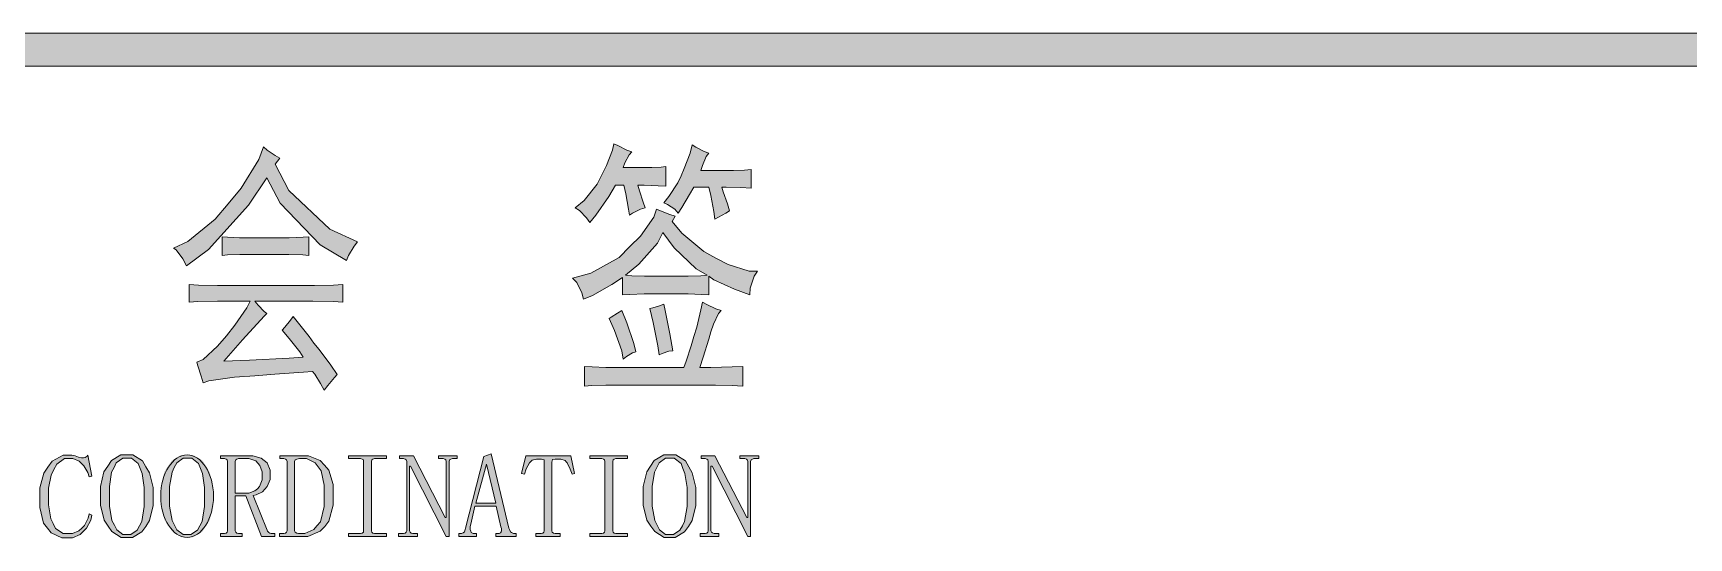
# Model space of a CAD drawing. Header units: millimetres. Extents: x 0 to 414, y 0 to 292.
# Drawn here: x 372.45 to 393.73, y 197.32 to 203.81 of the extents above; entities that cross this region are included whole.
import ezdxf

# ---------------------------------------------------------------- set-up
doc = ezdxf.new("R2010")
doc.units = ezdxf.units.MM

msp = doc.modelspace()

# ---------------------------------------------------------------- hatches: boundary and pattern name
h = msp.add_hatch(color=0)
h.dxf.hatch_style = 2
h.paths.add_polyline_path([(404.237472, 203.806778), (404.237472, 203.383444), (354.957944, 203.383444), (354.957944, 203.806778)])
h = msp.add_hatch(color=0)
h.dxf.hatch_style = 2
h.paths.add_polyline_path([(375.563694, 202.1205), (375.736556, 201.785361), (376.265722, 201.287944), (376.622028, 201.122139), (376.576167, 201.069222), (376.505611, 200.949278), (376.480917, 200.88225), (376.14225, 201.086861), (375.627194, 201.619556), (375.454333, 201.947639), (375.217972, 201.594861), (374.706444, 201.026889), (374.424222, 200.815222), (374.374833, 200.906944), (374.290167, 201.019833), (374.254889, 201.041), (374.441861, 201.129194), (374.791111, 201.414944), (374.960444, 201.6125), (375.12625, 201.813583), (375.352028, 202.180472), (375.412, 202.346278), (375.457861, 202.303944), (375.563694, 202.233389), (375.623667, 202.198111)])
h = msp.add_hatch(color=0)
h.dxf.hatch_style = 2
h.paths.add_polyline_path([(380.583722, 201.838278), (380.484944, 201.845333), (380.305028, 201.852389), (380.223889, 201.852389), (380.245056, 201.778306), (380.290917, 201.633667), (380.315611, 201.559583), (380.255639, 201.541944), (380.153333, 201.492556), (380.114528, 201.467861), (380.103944, 201.545472), (380.068667, 201.7395), (380.043972, 201.852389), (379.934611, 201.852389), (379.849944, 201.70775), (379.684139, 201.467861), (379.606528, 201.372611), (379.564194, 201.432583), (379.472472, 201.527833), (379.416028, 201.559583), (379.532444, 201.654833), (379.701778, 201.8665), (379.76175, 201.986444), (379.818194, 202.106389), (379.895806, 202.303944), (379.913444, 202.385083), (379.966361, 202.360389), (380.07925, 202.303944), (380.146278, 202.27925), (380.111, 202.240444), (380.054556, 202.138139), (380.033389, 202.078167), (380.343833, 202.078167), (380.403806, 202.078167), (380.52375, 202.085222), (380.583722, 202.092278)])
h = msp.add_hatch(color=0)
h.dxf.hatch_style = 2
h.paths.add_polyline_path([(381.402167, 201.520778), (381.352778, 201.492556), (381.257528, 201.439639), (381.211667, 201.414944), (381.201083, 201.513722), (381.162278, 201.718333), (381.134056, 201.827694), (380.943556, 201.827694), (380.887111, 201.732444), (380.788333, 201.566639), (380.742472, 201.492556), (380.700139, 201.541944), (380.604889, 201.605444), (380.5555, 201.626611), (380.622528, 201.70775), (380.735417, 201.880611), (380.77775, 201.972333), (380.820083, 202.067583), (380.894167, 202.265139), (380.922389, 202.370972), (380.96825, 202.339222), (381.074083, 202.286306), (381.134056, 202.265139), (381.102306, 202.219278), (381.052917, 202.106389), (381.03175, 202.039361), (381.402167, 202.039361), (381.451556, 202.039361), (381.592667, 202.046417), (381.680861, 202.053472), (381.680861, 201.813583), (381.546806, 201.820639), (381.356306, 201.827694), (381.303389, 201.827694), (381.321028, 201.767722), (381.373944, 201.6125)])
h = msp.add_hatch(color=0)
h.paths.add_polyline_path([(381.663222, 200.441278), (381.465667, 200.515361), (381.201083, 200.635306), (381.134056, 200.681167), (381.134056, 200.441278), (381.042333, 200.448333), (380.869472, 200.455389), (380.784806, 200.455389), (380.393222, 200.455389), (380.305028, 200.455389), (380.118056, 200.448333), (380.026333, 200.441278), (380.026333, 200.667056), (379.88875, 200.575333), (379.641806, 200.434222), (379.525389, 200.388361), (379.504222, 200.4695), (379.437194, 200.603556), (379.384278, 200.656472), (379.617111, 200.7235), (379.984, 200.924583), (380.118056, 201.062167), (380.255639, 201.196222), (380.4285, 201.439639), (380.463778, 201.545472), (380.513167, 201.520778), (380.633111, 201.474917), (380.703667, 201.45375), (380.664861, 201.386722), (380.788333, 201.235028), (381.070556, 200.998667), (381.225778, 200.914), (381.384528, 200.832861), (381.652639, 200.748194), (381.762, 200.748194), (381.716139, 200.681167), (381.66675, 200.529472)])
h.paths.add_polyline_path([(380.065139, 200.695278), (380.146278, 200.688222), (380.308556, 200.681167), (380.393222, 200.681167), (380.784806, 200.681167), (380.869472, 200.681167), (381.03175, 200.688222), (381.112889, 200.695278), (380.971778, 200.776417), (380.689556, 201.048056), (380.544917, 201.242083), (380.474361, 201.108028), (380.234472, 200.836389)])
h = msp.add_hatch(color=0)
h.dxf.hatch_style = 2
h.paths.add_polyline_path([(375.63425, 201.175056), (375.743611, 201.175056), (375.923528, 201.182111), (375.994083, 201.189167), (375.994083, 200.949278), (375.916472, 200.956333), (375.736556, 200.959861), (375.63425, 200.959861), (375.203861, 200.959861), (375.108611, 200.959861), (374.949861, 200.956333), (374.882833, 200.949278), (374.882833, 201.189167), (374.949861, 201.182111), (375.105083, 201.175056), (375.193278, 201.175056)])
h = msp.add_hatch(color=0)
h.dxf.hatch_style = 2
h.paths.add_polyline_path([(375.454333, 200.201389), (375.419056, 200.169639), (375.143889, 199.862722), (374.904, 199.591083), (375.232083, 199.605194), (375.743611, 199.629889), (375.923528, 199.644), (375.877667, 199.711028), (375.743611, 199.883889), (375.651889, 199.989722), (375.687167, 200.028528), (375.757722, 200.116722), (375.793, 200.162583), (375.863556, 200.077917), (375.997611, 199.908583), (376.061111, 199.823917), (376.128139, 199.73925), (376.276306, 199.538167), (376.360972, 199.418222), (376.325694, 199.379417), (376.241028, 199.277111), (376.191639, 199.217139), (376.145778, 199.305333), (376.071694, 199.425278), (376.043472, 199.457028), (375.927056, 199.449972), (375.556639, 199.425278), (375.299111, 199.404111), (375.041583, 199.382944), (374.709972, 199.337083), (374.635889, 199.312389), (374.611194, 199.397056), (374.568861, 199.531111), (374.55475, 199.576972), (374.635889, 199.61225), (374.822861, 199.781583), (374.93575, 199.915639), (375.045111, 200.053222), (375.200333, 200.275472), (375.242667, 200.363667), (374.953389, 200.363667), (374.819333, 200.363667), (374.568861, 200.356611), (374.455972, 200.349556), (374.455972, 200.575333), (374.575917, 200.568278), (374.819333, 200.561222), (374.942806, 200.561222), (375.941167, 200.561222), (376.068167, 200.561222), (376.311583, 200.568278), (376.431528, 200.575333), (376.431528, 200.349556), (376.311583, 200.356611), (376.047, 200.363667), (375.902361, 200.363667), (375.302639, 200.363667), (375.344972, 200.31075), (375.419056, 200.229611)])
h = msp.add_hatch(color=0)
h.dxf.hatch_style = 2
h.paths.add_polyline_path([(379.895806, 199.284167), (379.811139, 199.284167), (379.631222, 199.277111), (379.535972, 199.270056), (379.535972, 199.524056), (379.63475, 199.517), (379.811139, 199.509944), (379.885222, 199.509944), (380.813028, 199.509944), (380.844778, 199.591083), (380.908278, 199.788639), (380.943556, 199.908583), (380.978833, 200.028528), (381.03175, 200.250778), (381.052917, 200.349556), (381.109361, 200.317806), (381.225778, 200.261361), (381.292806, 200.243722), (381.257528, 200.201389), (381.194028, 200.067333), (381.162278, 199.968556), (381.134056, 199.873306), (381.0635, 199.644), (381.021167, 199.509944), (381.15875, 199.509944), (381.433917, 199.517), (381.5715, 199.524056), (381.5715, 199.270056), (381.433917, 199.277111), (381.22225, 199.284167), (381.151694, 199.284167)])
h = msp.add_hatch(color=0)
h.dxf.hatch_style = 2
h.paths.add_polyline_path([(380.01575, 200.243722), (380.07925, 200.081444), (380.170972, 199.816861), (380.195667, 199.711028), (380.153333, 199.696917), (380.075722, 199.651056), (380.033389, 199.615778), (380.01575, 199.725139), (379.924028, 199.982667), (379.853472, 200.137889), (379.881694, 200.155528), (379.959306, 200.208444)])
h = msp.add_hatch(color=0)
h.dxf.hatch_style = 2
h.paths.add_polyline_path([(380.495528, 199.672222), (380.477889, 199.788639), (380.417917, 200.0885), (380.375583, 200.268417), (380.414389, 200.275472), (380.502583, 200.303694), (380.5555, 200.321333), (380.573139, 200.243722), (380.633111, 199.943861), (380.671917, 199.725139), (380.622528, 199.718083), (380.534333, 199.689861)])
h = msp.add_hatch(color=0)
h.dxf.hatch_style = 2
h.paths.add_polyline_path([(372.90375, 197.319194), (372.819083, 197.319194), (372.685028, 197.382694), (372.635639, 197.446194), (372.58625, 197.509694), (372.536861, 197.710778), (372.536861, 197.848361), (372.536861, 197.96125), (372.589778, 198.15175), (372.642694, 198.229361), (372.695611, 198.303444), (372.836722, 198.381056), (372.928444, 198.381056), (372.949611, 198.381056), (372.991944, 198.374), (373.013111, 198.363417), (373.034278, 198.356361), (373.073083, 198.349306), (373.087194, 198.349306), (373.097778, 198.349306), (373.118944, 198.352833), (373.133056, 198.359889), (373.147167, 198.370472), (373.154222, 198.381056), (373.207139, 198.112944), (373.171861, 198.102361), (373.154222, 198.158806), (373.104833, 198.247), (373.073083, 198.275222), (373.044861, 198.306972), (372.963722, 198.338722), (372.917861, 198.338722), (372.854361, 198.338722), (372.755583, 198.268167), (372.720306, 198.197611), (372.685028, 198.127056), (372.64975, 197.957722), (372.64975, 197.851889), (372.64975, 197.742528), (372.6815, 197.566139), (372.709722, 197.502639), (372.741472, 197.439139), (372.84025, 197.375639), (372.910806, 197.375639), (372.960194, 197.375639), (373.041333, 197.410917), (373.076611, 197.446194), (373.111889, 197.477944), (373.15775, 197.573194), (373.171861, 197.629639), (373.207139, 197.612), (373.193028, 197.5485), (373.136583, 197.442667), (373.09425, 197.400333), (373.055444, 197.361528), (372.960194, 197.319194)])
h = msp.add_hatch(color=0)
h.paths.add_polyline_path([(373.993833, 197.858944), (373.993833, 197.735472), (373.947972, 197.541444), (373.898583, 197.467361), (373.849194, 197.396806), (373.72925, 197.32625), (373.655167, 197.32625), (373.584611, 197.32625), (373.464667, 197.400333), (373.415278, 197.470889), (373.365889, 197.544972), (373.3165, 197.739), (373.3165, 197.858944), (373.3165, 197.978889), (373.362361, 198.169389), (373.41175, 198.239944), (373.457611, 198.314028), (373.581083, 198.384583), (373.655167, 198.384583), (373.732778, 198.384583), (373.859778, 198.3105), (373.902111, 198.232889), (373.947972, 198.155278), (373.993833, 197.968306)])
h.paths.add_polyline_path([(373.432917, 197.858944), (373.432917, 197.728417), (373.464667, 197.541444), (373.496417, 197.481472), (373.528167, 197.4215), (373.605778, 197.361528), (373.655167, 197.361528), (373.708083, 197.361528), (373.789222, 197.417972), (373.817444, 197.474417), (373.849194, 197.530861), (373.880944, 197.721361), (373.880944, 197.858944), (373.880944, 197.968306), (373.852722, 198.144694), (373.828028, 198.211722), (373.803333, 198.275222), (373.715139, 198.34225), (373.655167, 198.34225), (373.605778, 198.34225), (373.521111, 198.282278), (373.492889, 198.222306), (373.461139, 198.162333), (373.432917, 197.978889)])
h = msp.add_hatch(color=0)
h.paths.add_polyline_path([(374.769944, 197.858944), (374.769944, 197.735472), (374.720556, 197.541444), (374.671167, 197.467361), (374.625306, 197.396806), (374.501833, 197.32625), (374.431278, 197.32625), (374.360722, 197.32625), (374.240778, 197.400333), (374.191389, 197.470889), (374.142, 197.544972), (374.092611, 197.739), (374.092611, 197.858944), (374.092611, 197.978889), (374.138472, 198.169389), (374.184333, 198.239944), (374.233722, 198.314028), (374.353667, 198.384583), (374.431278, 198.384583), (374.508889, 198.384583), (374.632361, 198.3105), (374.678222, 198.232889), (374.724083, 198.155278), (374.769944, 197.968306)])
h.paths.add_polyline_path([(374.2055, 197.858944), (374.2055, 197.728417), (374.23725, 197.541444), (374.269, 197.481472), (374.30075, 197.4215), (374.381889, 197.361528), (374.431278, 197.361528), (374.480667, 197.361528), (374.565333, 197.417972), (374.593556, 197.474417), (374.625306, 197.530861), (374.653528, 197.721361), (374.653528, 197.858944), (374.653528, 197.968306), (374.628833, 198.144694), (374.604139, 198.211722), (374.575917, 198.275222), (374.49125, 198.34225), (374.431278, 198.34225), (374.378361, 198.34225), (374.297222, 198.282278), (374.265472, 198.222306), (374.23725, 198.162333), (374.2055, 197.978889)])
h = msp.add_hatch(color=0)
h.paths.add_polyline_path([(375.496667, 198.130583), (375.496667, 198.070611), (375.461389, 197.978889), (375.429639, 197.943611), (375.397889, 197.911861), (375.320278, 197.873056), (375.277944, 197.866), (375.461389, 197.417972), (375.464917, 197.403861), (375.479028, 197.38975), (375.493139, 197.379167), (375.510778, 197.375639), (375.521361, 197.375639), (375.556639, 197.375639), (375.556639, 197.336833), (375.387306, 197.336833), (375.186222, 197.858944), (375.048639, 197.858944), (375.048639, 197.425028), (375.048639, 197.410917), (375.055694, 197.393278), (375.069806, 197.379167), (375.090972, 197.375639), (375.101556, 197.375639), (375.140361, 197.375639), (375.140361, 197.336833), (374.861667, 197.336833), (374.861667, 197.375639), (374.896944, 197.375639), (374.911056, 197.375639), (374.932222, 197.379167), (374.946333, 197.393278), (374.949861, 197.410917), (374.949861, 197.425028), (374.949861, 198.289333), (374.949861, 198.299917), (374.946333, 198.321083), (374.932222, 198.331667), (374.911056, 198.338722), (374.896944, 198.338722), (374.861667, 198.338722), (374.861667, 198.374), (375.203861, 198.374), (375.274417, 198.374), (375.383778, 198.34225), (375.419056, 198.314028), (375.457861, 198.282278), (375.496667, 198.190556)])
h.paths.add_polyline_path([(375.048639, 197.894222), (375.182694, 197.894222), (375.225028, 197.894222), (375.302639, 197.922444), (375.334389, 197.950667), (375.362611, 197.978889), (375.394361, 198.063556), (375.394361, 198.12), (375.394361, 198.169389), (375.366139, 198.250528), (375.337917, 198.27875), (375.313222, 198.3105), (375.225028, 198.338722), (375.168583, 198.338722), (375.101556, 198.338722), (375.090972, 198.338722), (375.069806, 198.331667), (375.055694, 198.321083), (375.048639, 198.299917), (375.048639, 198.289333)])
h = msp.add_hatch(color=0)
h.paths.add_polyline_path([(375.715389, 198.289333), (375.715389, 198.299917), (375.708333, 198.321083), (375.694222, 198.331667), (375.673056, 198.338722), (375.658944, 198.338722), (375.623667, 198.338722), (375.623667, 198.374), (375.895306, 198.374), (375.990556, 198.374), (376.138722, 198.314028), (376.195167, 198.254056), (376.251611, 198.190556), (376.308056, 198.003583), (376.308056, 197.876583), (376.308056, 197.739), (376.251611, 197.534389), (376.198694, 197.467361), (376.14225, 197.403861), (375.9835, 197.336833), (375.877667, 197.336833), (375.616611, 197.336833), (375.616611, 197.375639), (375.658944, 197.375639), (375.673056, 197.375639), (375.694222, 197.379167), (375.708333, 197.393278), (375.715389, 197.410917), (375.715389, 197.425028)])
h.paths.add_polyline_path([(376.191639, 197.866), (376.191639, 197.996528), (376.152833, 198.179972), (376.114028, 198.232889), (376.075222, 198.285806), (375.965861, 198.338722), (375.895306, 198.338722), (375.874139, 198.338722), (375.842389, 198.331667), (375.831806, 198.324611), (375.821222, 198.321083), (375.810639, 198.299917), (375.810639, 198.289333), (375.810639, 197.425028), (375.810639, 197.410917), (375.821222, 197.393278), (375.838861, 197.379167), (375.863556, 197.375639), (375.877667, 197.375639), (375.944694, 197.375639), (376.057583, 197.425028), (376.099917, 197.474417), (376.145778, 197.523806), (376.191639, 197.721361)])
h = msp.add_hatch(color=0)
h.dxf.hatch_style = 2
h.paths.add_polyline_path([(376.505611, 198.338722), (376.505611, 198.374), (376.992444, 198.374), (376.992444, 198.338722), (376.851333, 198.338722), (376.84075, 198.338722), (376.819583, 198.331667), (376.805472, 198.321083), (376.798417, 198.299917), (376.798417, 198.289333), (376.798417, 197.425028), (376.798417, 197.410917), (376.805472, 197.393278), (376.819583, 197.379167), (376.84075, 197.375639), (376.851333, 197.375639), (376.992444, 197.375639), (376.992444, 197.336833), (376.505611, 197.336833), (376.505611, 197.375639), (376.646722, 197.375639), (376.660833, 197.375639), (376.682, 197.379167), (376.696111, 197.393278), (376.699639, 197.410917), (376.699639, 197.425028), (376.699639, 198.289333), (376.699639, 198.299917), (376.696111, 198.321083), (376.682, 198.331667), (376.660833, 198.338722), (376.646722, 198.338722)])
h = msp.add_hatch(color=0)
h.dxf.hatch_style = 2
h.paths.add_polyline_path([(377.747389, 197.58025), (377.7615, 197.58025), (377.7615, 198.289333), (377.7615, 198.299917), (377.754444, 198.321083), (377.743861, 198.331667), (377.722694, 198.338722), (377.705056, 198.338722), (377.659194, 198.338722), (377.659194, 198.374), (377.899083, 198.374), (377.899083, 198.338722), (377.849694, 198.338722), (377.839111, 198.338722), (377.817944, 198.331667), (377.803833, 198.321083), (377.796778, 198.299917), (377.796778, 198.289333), (377.796778, 197.336833), (377.7615, 197.336833), (377.299361, 198.239944), (377.288778, 198.239944), (377.288778, 197.425028), (377.288778, 197.410917), (377.295833, 197.393278), (377.309944, 197.379167), (377.331111, 197.375639), (377.341694, 197.375639), (377.391083, 197.375639), (377.391083, 197.336833), (377.147667, 197.336833), (377.147667, 197.375639), (377.197056, 197.375639), (377.211167, 197.375639), (377.232333, 197.379167), (377.246444, 197.393278), (377.2535, 197.410917), (377.2535, 197.425028), (377.2535, 198.289333), (377.2535, 198.299917), (377.246444, 198.321083), (377.232333, 198.331667), (377.211167, 198.338722), (377.197056, 198.338722), (377.161778, 198.338722), (377.161778, 198.374), (377.338167, 198.374)])
h = msp.add_hatch(color=0)
h.paths.add_polyline_path([(378.403556, 197.724889), (378.128389, 197.724889), (378.075472, 197.495583), (378.068417, 197.467361), (378.068417, 197.425028), (378.075472, 197.407389), (378.082528, 197.38975), (378.107222, 197.375639), (378.128389, 197.375639), (378.149556, 197.375639), (378.149556, 197.336833), (377.923778, 197.336833), (377.923778, 197.375639), (377.941417, 197.375639), (377.955528, 197.375639), (377.976694, 197.382694), (377.994333, 197.396806), (378.004917, 197.425028), (378.008444, 197.442667), (378.244806, 198.366944), (378.336528, 198.398694), (378.565833, 197.442667), (378.572889, 197.425028), (378.587, 197.396806), (378.597583, 197.38975), (378.625806, 197.375639), (378.639917, 197.375639), (378.657556, 197.375639), (378.657556, 197.336833), (378.3965, 197.336833), (378.3965, 197.375639), (378.421194, 197.375639), (378.438833, 197.375639), (378.46, 197.386222), (378.467056, 197.396806), (378.470583, 197.407389), (378.470583, 197.439139), (378.463528, 197.460306)])
h.paths.add_polyline_path([(378.276556, 198.264639), (378.1425, 197.763694), (378.3965, 197.763694)])
h = msp.add_hatch(color=0)
h.dxf.hatch_style = 2
h.paths.add_polyline_path([(379.225528, 197.336833), (378.911556, 197.336833), (378.911556, 197.375639), (378.964472, 197.375639), (378.982111, 197.375639), (379.003278, 197.379167), (379.013861, 197.393278), (379.020917, 197.410917), (379.020917, 197.425028), (379.020917, 198.271694), (379.020917, 198.296389), (379.017389, 198.321083), (378.985639, 198.331667), (378.964472, 198.331667), (378.922139, 198.331667), (378.865694, 198.317556), (378.848056, 198.299917), (378.830417, 198.285806), (378.788083, 198.204667), (378.766917, 198.137639), (378.728111, 198.144694), (378.784556, 198.374), (379.359583, 198.374), (379.408972, 198.144694), (379.377222, 198.137639), (379.352528, 198.201139), (379.313722, 198.282278), (379.303139, 198.296389), (379.289028, 198.314028), (379.232583, 198.331667), (379.19025, 198.331667), (379.1585, 198.331667), (379.12675, 198.328139), (379.116167, 198.292861), (379.116167, 198.264639), (379.116167, 197.425028), (379.116167, 197.410917), (379.123222, 197.393278), (379.140861, 197.379167), (379.1585, 197.375639), (379.172611, 197.375639), (379.225528, 197.375639)])
h = msp.add_hatch(color=0)
h.dxf.hatch_style = 2
h.paths.add_polyline_path([(379.606528, 198.338722), (379.606528, 198.374), (380.089833, 198.374), (380.089833, 198.338722), (379.95225, 198.338722), (379.941667, 198.338722), (379.9205, 198.331667), (379.906389, 198.321083), (379.899333, 198.299917), (379.899333, 198.289333), (379.899333, 197.425028), (379.899333, 197.410917), (379.906389, 197.393278), (379.9205, 197.379167), (379.941667, 197.375639), (379.95225, 197.375639), (380.089833, 197.375639), (380.089833, 197.336833), (379.606528, 197.336833), (379.606528, 197.375639), (379.747639, 197.375639), (379.76175, 197.375639), (379.782917, 197.379167), (379.7935, 197.393278), (379.800556, 197.410917), (379.800556, 197.425028), (379.800556, 198.289333), (379.800556, 198.299917), (379.7935, 198.321083), (379.782917, 198.331667), (379.76175, 198.338722), (379.747639, 198.338722)])
h = msp.add_hatch(color=0)
h.paths.add_polyline_path([(380.96825, 197.858944), (380.96825, 197.735472), (380.922389, 197.541444), (380.873, 197.467361), (380.823611, 197.396806), (380.703667, 197.32625), (380.629583, 197.32625), (380.559028, 197.32625), (380.442611, 197.400333), (380.389694, 197.470889), (380.340306, 197.544972), (380.290917, 197.739), (380.290917, 197.858944), (380.290917, 197.978889), (380.336778, 198.169389), (380.386167, 198.239944), (380.432028, 198.314028), (380.5555, 198.384583), (380.629583, 198.384583), (380.710722, 198.384583), (380.834194, 198.3105), (380.880056, 198.232889), (380.922389, 198.155278), (380.96825, 197.968306)])
h.paths.add_polyline_path([(380.407333, 197.858944), (380.407333, 197.728417), (380.439083, 197.541444), (380.470833, 197.481472), (380.502583, 197.4215), (380.580194, 197.361528), (380.629583, 197.361528), (380.6825, 197.361528), (380.763639, 197.417972), (380.795389, 197.474417), (380.823611, 197.530861), (380.855361, 197.721361), (380.855361, 197.858944), (380.855361, 197.968306), (380.827139, 198.144694), (380.802444, 198.211722), (380.77775, 198.275222), (380.689556, 198.34225), (380.629583, 198.34225), (380.580194, 198.34225), (380.495528, 198.282278), (380.467306, 198.222306), (380.435556, 198.162333), (380.407333, 197.978889)])
h = msp.add_hatch(color=0)
h.dxf.hatch_style = 2
h.paths.add_polyline_path([(381.624417, 197.58025), (381.635, 197.58025), (381.635, 198.289333), (381.635, 198.299917), (381.627944, 198.321083), (381.617361, 198.331667), (381.596194, 198.338722), (381.582083, 198.338722), (381.532694, 198.338722), (381.532694, 198.374), (381.776111, 198.374), (381.776111, 198.338722), (381.726722, 198.338722), (381.712611, 198.338722), (381.694972, 198.331667), (381.680861, 198.321083), (381.670278, 198.299917), (381.670278, 198.289333), (381.670278, 197.336833), (381.635, 197.336833), (381.176389, 198.239944), (381.162278, 198.239944), (381.162278, 197.425028), (381.162278, 197.410917), (381.169333, 197.393278), (381.179917, 197.386222), (381.204611, 197.375639), (381.218722, 197.375639), (381.264583, 197.375639), (381.264583, 197.336833), (381.024694, 197.336833), (381.024694, 197.375639), (381.070556, 197.375639), (381.088194, 197.375639), (381.109361, 197.379167), (381.119944, 197.393278), (381.127, 197.410917), (381.127, 197.425028), (381.127, 198.289333), (381.127, 198.299917), (381.119944, 198.321083), (381.109361, 198.331667), (381.088194, 198.338722), (381.070556, 198.338722), (381.035278, 198.338722), (381.035278, 198.374), (381.211667, 198.374)])

# ---------------------------------------------------------------- linework, layer by layer
at = {"color": 0, "lineweight": 0}
for points in [[(404.237472, 203.806778), (404.237472, 203.383444), (354.957944, 203.383444), (354.957944, 203.806778)], [(375.563694, 202.1205), (375.736556, 201.785361), (376.265722, 201.287944), (376.622028, 201.122139), (376.576167, 201.069222), (376.505611, 200.949278), (376.480917, 200.88225), (376.14225, 201.086861), (375.627194, 201.619556), (375.454333, 201.947639), (375.217972, 201.594861), (374.706444, 201.026889), (374.424222, 200.815222), (374.374833, 200.906944), (374.290167, 201.019833), (374.254889, 201.041), (374.441861, 201.129194), (374.791111, 201.414944), (374.960444, 201.6125), (375.12625, 201.813583), (375.352028, 202.180472), (375.412, 202.346278), (375.457861, 202.303944), (375.563694, 202.233389), (375.623667, 202.198111)], [(380.583722, 201.838278), (380.484944, 201.845333), (380.305028, 201.852389), (380.223889, 201.852389), (380.245056, 201.778306), (380.290917, 201.633667), (380.315611, 201.559583), (380.255639, 201.541944), (380.153333, 201.492556), (380.114528, 201.467861), (380.103944, 201.545472), (380.068667, 201.7395), (380.043972, 201.852389), (379.934611, 201.852389), (379.849944, 201.70775), (379.684139, 201.467861), (379.606528, 201.372611), (379.564194, 201.432583), (379.472472, 201.527833), (379.416028, 201.559583), (379.532444, 201.654833), (379.701778, 201.8665), (379.76175, 201.986444), (379.818194, 202.106389), (379.895806, 202.303944), (379.913444, 202.385083), (379.966361, 202.360389), (380.07925, 202.303944), (380.146278, 202.27925), (380.111, 202.240444), (380.054556, 202.138139), (380.033389, 202.078167), (380.343833, 202.078167), (380.403806, 202.078167), (380.52375, 202.085222), (380.583722, 202.092278)], [(381.402167, 201.520778), (381.352778, 201.492556), (381.257528, 201.439639), (381.211667, 201.414944), (381.201083, 201.513722), (381.162278, 201.718333), (381.134056, 201.827694), (380.943556, 201.827694), (380.887111, 201.732444), (380.788333, 201.566639), (380.742472, 201.492556), (380.700139, 201.541944), (380.604889, 201.605444), (380.5555, 201.626611), (380.622528, 201.70775), (380.735417, 201.880611), (380.77775, 201.972333), (380.820083, 202.067583), (380.894167, 202.265139), (380.922389, 202.370972), (380.96825, 202.339222), (381.074083, 202.286306), (381.134056, 202.265139), (381.102306, 202.219278), (381.052917, 202.106389), (381.03175, 202.039361), (381.402167, 202.039361), (381.451556, 202.039361), (381.592667, 202.046417), (381.680861, 202.053472), (381.680861, 201.813583), (381.546806, 201.820639), (381.356306, 201.827694), (381.303389, 201.827694), (381.321028, 201.767722), (381.373944, 201.6125)], [(381.663222, 200.441278), (381.465667, 200.515361), (381.201083, 200.635306), (381.134056, 200.681167), (381.134056, 200.441278), (381.042333, 200.448333), (380.869472, 200.455389), (380.784806, 200.455389), (380.393222, 200.455389), (380.305028, 200.455389), (380.118056, 200.448333), (380.026333, 200.441278), (380.026333, 200.667056), (379.88875, 200.575333), (379.641806, 200.434222), (379.525389, 200.388361), (379.504222, 200.4695), (379.437194, 200.603556), (379.384278, 200.656472), (379.617111, 200.7235), (379.984, 200.924583), (380.118056, 201.062167), (380.255639, 201.196222), (380.4285, 201.439639), (380.463778, 201.545472), (380.513167, 201.520778), (380.633111, 201.474917), (380.703667, 201.45375), (380.664861, 201.386722), (380.788333, 201.235028), (381.070556, 200.998667), (381.225778, 200.914), (381.384528, 200.832861), (381.652639, 200.748194), (381.762, 200.748194), (381.716139, 200.681167), (381.66675, 200.529472)], [(375.63425, 201.175056), (375.743611, 201.175056), (375.923528, 201.182111), (375.994083, 201.189167), (375.994083, 200.949278), (375.916472, 200.956333), (375.736556, 200.959861), (375.63425, 200.959861), (375.203861, 200.959861), (375.108611, 200.959861), (374.949861, 200.956333), (374.882833, 200.949278), (374.882833, 201.189167), (374.949861, 201.182111), (375.105083, 201.175056), (375.193278, 201.175056)], [(380.065139, 200.695278), (380.146278, 200.688222), (380.308556, 200.681167), (380.393222, 200.681167), (380.784806, 200.681167), (380.869472, 200.681167), (381.03175, 200.688222), (381.112889, 200.695278), (380.971778, 200.776417), (380.689556, 201.048056), (380.544917, 201.242083), (380.474361, 201.108028), (380.234472, 200.836389)], [(375.454333, 200.201389), (375.419056, 200.169639), (375.143889, 199.862722), (374.904, 199.591083), (375.232083, 199.605194), (375.743611, 199.629889), (375.923528, 199.644), (375.877667, 199.711028), (375.743611, 199.883889), (375.651889, 199.989722), (375.687167, 200.028528), (375.757722, 200.116722), (375.793, 200.162583), (375.863556, 200.077917), (375.997611, 199.908583), (376.061111, 199.823917), (376.128139, 199.73925), (376.276306, 199.538167), (376.360972, 199.418222), (376.325694, 199.379417), (376.241028, 199.277111), (376.191639, 199.217139), (376.145778, 199.305333), (376.071694, 199.425278), (376.043472, 199.457028), (375.927056, 199.449972), (375.556639, 199.425278), (375.299111, 199.404111), (375.041583, 199.382944), (374.709972, 199.337083), (374.635889, 199.312389), (374.611194, 199.397056), (374.568861, 199.531111), (374.55475, 199.576972), (374.635889, 199.61225), (374.822861, 199.781583), (374.93575, 199.915639), (375.045111, 200.053222), (375.200333, 200.275472), (375.242667, 200.363667), (374.953389, 200.363667), (374.819333, 200.363667), (374.568861, 200.356611), (374.455972, 200.349556), (374.455972, 200.575333), (374.575917, 200.568278), (374.819333, 200.561222), (374.942806, 200.561222), (375.941167, 200.561222), (376.068167, 200.561222), (376.311583, 200.568278), (376.431528, 200.575333), (376.431528, 200.349556), (376.311583, 200.356611), (376.047, 200.363667), (375.902361, 200.363667), (375.302639, 200.363667), (375.344972, 200.31075), (375.419056, 200.229611)], [(379.895806, 199.284167), (379.811139, 199.284167), (379.631222, 199.277111), (379.535972, 199.270056), (379.535972, 199.524056), (379.63475, 199.517), (379.811139, 199.509944), (379.885222, 199.509944), (380.813028, 199.509944), (380.844778, 199.591083), (380.908278, 199.788639), (380.943556, 199.908583), (380.978833, 200.028528), (381.03175, 200.250778), (381.052917, 200.349556), (381.109361, 200.317806), (381.225778, 200.261361), (381.292806, 200.243722), (381.257528, 200.201389), (381.194028, 200.067333), (381.162278, 199.968556), (381.134056, 199.873306), (381.0635, 199.644), (381.021167, 199.509944), (381.15875, 199.509944), (381.433917, 199.517), (381.5715, 199.524056), (381.5715, 199.270056), (381.433917, 199.277111), (381.22225, 199.284167), (381.151694, 199.284167)], [(380.01575, 200.243722), (380.07925, 200.081444), (380.170972, 199.816861), (380.195667, 199.711028), (380.153333, 199.696917), (380.075722, 199.651056), (380.033389, 199.615778), (380.01575, 199.725139), (379.924028, 199.982667), (379.853472, 200.137889), (379.881694, 200.155528), (379.959306, 200.208444)], [(380.495528, 199.672222), (380.477889, 199.788639), (380.417917, 200.0885), (380.375583, 200.268417), (380.414389, 200.275472), (380.502583, 200.303694), (380.5555, 200.321333), (380.573139, 200.243722), (380.633111, 199.943861), (380.671917, 199.725139), (380.622528, 199.718083), (380.534333, 199.689861)], [(372.90375, 197.319194), (372.819083, 197.319194), (372.685028, 197.382694), (372.635639, 197.446194), (372.58625, 197.509694), (372.536861, 197.710778), (372.536861, 197.848361), (372.536861, 197.96125), (372.589778, 198.15175), (372.642694, 198.229361), (372.695611, 198.303444), (372.836722, 198.381056), (372.928444, 198.381056), (372.949611, 198.381056), (372.991944, 198.374), (373.013111, 198.363417), (373.034278, 198.356361), (373.073083, 198.349306), (373.087194, 198.349306), (373.097778, 198.349306), (373.118944, 198.352833), (373.133056, 198.359889), (373.147167, 198.370472), (373.154222, 198.381056), (373.207139, 198.112944), (373.171861, 198.102361), (373.154222, 198.158806), (373.104833, 198.247), (373.073083, 198.275222), (373.044861, 198.306972), (372.963722, 198.338722), (372.917861, 198.338722), (372.854361, 198.338722), (372.755583, 198.268167), (372.720306, 198.197611), (372.685028, 198.127056), (372.64975, 197.957722), (372.64975, 197.851889), (372.64975, 197.742528), (372.6815, 197.566139), (372.709722, 197.502639), (372.741472, 197.439139), (372.84025, 197.375639), (372.910806, 197.375639), (372.960194, 197.375639), (373.041333, 197.410917), (373.076611, 197.446194), (373.111889, 197.477944), (373.15775, 197.573194), (373.171861, 197.629639), (373.207139, 197.612), (373.193028, 197.5485), (373.136583, 197.442667), (373.09425, 197.400333), (373.055444, 197.361528), (372.960194, 197.319194)], [(373.993833, 197.858944), (373.993833, 197.735472), (373.947972, 197.541444), (373.898583, 197.467361), (373.849194, 197.396806), (373.72925, 197.32625), (373.655167, 197.32625), (373.584611, 197.32625), (373.464667, 197.400333), (373.415278, 197.470889), (373.365889, 197.544972), (373.3165, 197.739), (373.3165, 197.858944), (373.3165, 197.978889), (373.362361, 198.169389), (373.41175, 198.239944), (373.457611, 198.314028), (373.581083, 198.384583), (373.655167, 198.384583), (373.732778, 198.384583), (373.859778, 198.3105), (373.902111, 198.232889), (373.947972, 198.155278), (373.993833, 197.968306)], [(373.432917, 197.858944), (373.432917, 197.728417), (373.464667, 197.541444), (373.496417, 197.481472), (373.528167, 197.4215), (373.605778, 197.361528), (373.655167, 197.361528), (373.708083, 197.361528), (373.789222, 197.417972), (373.817444, 197.474417), (373.849194, 197.530861), (373.880944, 197.721361), (373.880944, 197.858944), (373.880944, 197.968306), (373.852722, 198.144694), (373.828028, 198.211722), (373.803333, 198.275222), (373.715139, 198.34225), (373.655167, 198.34225), (373.605778, 198.34225), (373.521111, 198.282278), (373.492889, 198.222306), (373.461139, 198.162333), (373.432917, 197.978889)], [(374.2055, 197.858944), (374.2055, 197.728417), (374.23725, 197.541444), (374.269, 197.481472), (374.30075, 197.4215), (374.381889, 197.361528), (374.431278, 197.361528), (374.480667, 197.361528), (374.565333, 197.417972), (374.593556, 197.474417), (374.625306, 197.530861), (374.653528, 197.721361), (374.653528, 197.858944), (374.653528, 197.968306), (374.628833, 198.144694), (374.604139, 198.211722), (374.575917, 198.275222), (374.49125, 198.34225), (374.431278, 198.34225), (374.378361, 198.34225), (374.297222, 198.282278), (374.265472, 198.222306), (374.23725, 198.162333), (374.2055, 197.978889)], [(375.496667, 198.130583), (375.496667, 198.070611), (375.461389, 197.978889), (375.429639, 197.943611), (375.397889, 197.911861), (375.320278, 197.873056), (375.277944, 197.866), (375.461389, 197.417972), (375.464917, 197.403861), (375.479028, 197.38975), (375.493139, 197.379167), (375.510778, 197.375639), (375.521361, 197.375639), (375.556639, 197.375639), (375.556639, 197.336833), (375.387306, 197.336833), (375.186222, 197.858944), (375.048639, 197.858944), (375.048639, 197.425028), (375.048639, 197.410917), (375.055694, 197.393278), (375.069806, 197.379167), (375.090972, 197.375639), (375.101556, 197.375639), (375.140361, 197.375639), (375.140361, 197.336833), (374.861667, 197.336833), (374.861667, 197.375639), (374.896944, 197.375639), (374.911056, 197.375639), (374.932222, 197.379167), (374.946333, 197.393278), (374.949861, 197.410917), (374.949861, 197.425028), (374.949861, 198.289333), (374.949861, 198.299917), (374.946333, 198.321083), (374.932222, 198.331667), (374.911056, 198.338722), (374.896944, 198.338722), (374.861667, 198.338722), (374.861667, 198.374), (375.203861, 198.374), (375.274417, 198.374), (375.383778, 198.34225), (375.419056, 198.314028), (375.457861, 198.282278), (375.496667, 198.190556)], [(375.048639, 197.894222), (375.182694, 197.894222), (375.225028, 197.894222), (375.302639, 197.922444), (375.334389, 197.950667), (375.362611, 197.978889), (375.394361, 198.063556), (375.394361, 198.12), (375.394361, 198.169389), (375.366139, 198.250528), (375.337917, 198.27875), (375.313222, 198.3105), (375.225028, 198.338722), (375.168583, 198.338722), (375.101556, 198.338722), (375.090972, 198.338722), (375.069806, 198.331667), (375.055694, 198.321083), (375.048639, 198.299917), (375.048639, 198.289333)], [(375.715389, 198.289333), (375.715389, 198.299917), (375.708333, 198.321083), (375.694222, 198.331667), (375.673056, 198.338722), (375.658944, 198.338722), (375.623667, 198.338722), (375.623667, 198.374), (375.895306, 198.374), (375.990556, 198.374), (376.138722, 198.314028), (376.195167, 198.254056), (376.251611, 198.190556), (376.308056, 198.003583), (376.308056, 197.876583), (376.308056, 197.739), (376.251611, 197.534389), (376.198694, 197.467361), (376.14225, 197.403861), (375.9835, 197.336833), (375.877667, 197.336833), (375.616611, 197.336833), (375.616611, 197.375639), (375.658944, 197.375639), (375.673056, 197.375639), (375.694222, 197.379167), (375.708333, 197.393278), (375.715389, 197.410917), (375.715389, 197.425028)], [(376.191639, 197.866), (376.191639, 197.996528), (376.152833, 198.179972), (376.114028, 198.232889), (376.075222, 198.285806), (375.965861, 198.338722), (375.895306, 198.338722), (375.874139, 198.338722), (375.842389, 198.331667), (375.831806, 198.324611), (375.821222, 198.321083), (375.810639, 198.299917), (375.810639, 198.289333), (375.810639, 197.425028), (375.810639, 197.410917), (375.821222, 197.393278), (375.838861, 197.379167), (375.863556, 197.375639), (375.877667, 197.375639), (375.944694, 197.375639), (376.057583, 197.425028), (376.099917, 197.474417), (376.145778, 197.523806), (376.191639, 197.721361)], [(376.505611, 198.338722), (376.505611, 198.374), (376.992444, 198.374), (376.992444, 198.338722), (376.851333, 198.338722), (376.84075, 198.338722), (376.819583, 198.331667), (376.805472, 198.321083), (376.798417, 198.299917), (376.798417, 198.289333), (376.798417, 197.425028), (376.798417, 197.410917), (376.805472, 197.393278), (376.819583, 197.379167), (376.84075, 197.375639), (376.851333, 197.375639), (376.992444, 197.375639), (376.992444, 197.336833), (376.505611, 197.336833), (376.505611, 197.375639), (376.646722, 197.375639), (376.660833, 197.375639), (376.682, 197.379167), (376.696111, 197.393278), (376.699639, 197.410917), (376.699639, 197.425028), (376.699639, 198.289333), (376.699639, 198.299917), (376.696111, 198.321083), (376.682, 198.331667), (376.660833, 198.338722), (376.646722, 198.338722)], [(377.747389, 197.58025), (377.7615, 197.58025), (377.7615, 198.289333), (377.7615, 198.299917), (377.754444, 198.321083), (377.743861, 198.331667), (377.722694, 198.338722), (377.705056, 198.338722), (377.659194, 198.338722), (377.659194, 198.374), (377.899083, 198.374), (377.899083, 198.338722), (377.849694, 198.338722), (377.839111, 198.338722), (377.817944, 198.331667), (377.803833, 198.321083), (377.796778, 198.299917), (377.796778, 198.289333), (377.796778, 197.336833), (377.7615, 197.336833), (377.299361, 198.239944), (377.288778, 198.239944), (377.288778, 197.425028), (377.288778, 197.410917), (377.295833, 197.393278), (377.309944, 197.379167), (377.331111, 197.375639), (377.341694, 197.375639), (377.391083, 197.375639), (377.391083, 197.336833), (377.147667, 197.336833), (377.147667, 197.375639), (377.197056, 197.375639), (377.211167, 197.375639), (377.232333, 197.379167), (377.246444, 197.393278), (377.2535, 197.410917), (377.2535, 197.425028), (377.2535, 198.289333), (377.2535, 198.299917), (377.246444, 198.321083), (377.232333, 198.331667), (377.211167, 198.338722), (377.197056, 198.338722), (377.161778, 198.338722), (377.161778, 198.374), (377.338167, 198.374)], [(378.403556, 197.724889), (378.128389, 197.724889), (378.075472, 197.495583), (378.068417, 197.467361), (378.068417, 197.425028), (378.075472, 197.407389), (378.082528, 197.38975), (378.107222, 197.375639), (378.128389, 197.375639), (378.149556, 197.375639), (378.149556, 197.336833), (377.923778, 197.336833), (377.923778, 197.375639), (377.941417, 197.375639), (377.955528, 197.375639), (377.976694, 197.382694), (377.994333, 197.396806), (378.004917, 197.425028), (378.008444, 197.442667), (378.244806, 198.366944), (378.336528, 198.398694), (378.565833, 197.442667), (378.572889, 197.425028), (378.587, 197.396806), (378.597583, 197.38975), (378.625806, 197.375639), (378.639917, 197.375639), (378.657556, 197.375639), (378.657556, 197.336833), (378.3965, 197.336833), (378.3965, 197.375639), (378.421194, 197.375639), (378.438833, 197.375639), (378.46, 197.386222), (378.467056, 197.396806), (378.470583, 197.407389), (378.470583, 197.439139), (378.463528, 197.460306)], [(379.225528, 197.336833), (378.911556, 197.336833), (378.911556, 197.375639), (378.964472, 197.375639), (378.982111, 197.375639), (379.003278, 197.379167), (379.013861, 197.393278), (379.020917, 197.410917), (379.020917, 197.425028), (379.020917, 198.271694), (379.020917, 198.296389), (379.017389, 198.321083), (378.985639, 198.331667), (378.964472, 198.331667), (378.922139, 198.331667), (378.865694, 198.317556), (378.848056, 198.299917), (378.830417, 198.285806), (378.788083, 198.204667), (378.766917, 198.137639), (378.728111, 198.144694), (378.784556, 198.374), (379.359583, 198.374), (379.408972, 198.144694), (379.377222, 198.137639), (379.352528, 198.201139), (379.313722, 198.282278), (379.303139, 198.296389), (379.289028, 198.314028), (379.232583, 198.331667), (379.19025, 198.331667), (379.1585, 198.331667), (379.12675, 198.328139), (379.116167, 198.292861), (379.116167, 198.264639), (379.116167, 197.425028), (379.116167, 197.410917), (379.123222, 197.393278), (379.140861, 197.379167), (379.1585, 197.375639), (379.172611, 197.375639), (379.225528, 197.375639)], [(379.606528, 198.338722), (379.606528, 198.374), (380.089833, 198.374), (380.089833, 198.338722), (379.95225, 198.338722), (379.941667, 198.338722), (379.9205, 198.331667), (379.906389, 198.321083), (379.899333, 198.299917), (379.899333, 198.289333), (379.899333, 197.425028), (379.899333, 197.410917), (379.906389, 197.393278), (379.9205, 197.379167), (379.941667, 197.375639), (379.95225, 197.375639), (380.089833, 197.375639), (380.089833, 197.336833), (379.606528, 197.336833), (379.606528, 197.375639), (379.747639, 197.375639), (379.76175, 197.375639), (379.782917, 197.379167), (379.7935, 197.393278), (379.800556, 197.410917), (379.800556, 197.425028), (379.800556, 198.289333), (379.800556, 198.299917), (379.7935, 198.321083), (379.782917, 198.331667), (379.76175, 198.338722), (379.747639, 198.338722)], [(380.96825, 197.858944), (380.96825, 197.735472), (380.922389, 197.541444), (380.873, 197.467361), (380.823611, 197.396806), (380.703667, 197.32625), (380.629583, 197.32625), (380.559028, 197.32625), (380.442611, 197.400333), (380.389694, 197.470889), (380.340306, 197.544972), (380.290917, 197.739), (380.290917, 197.858944), (380.290917, 197.978889), (380.336778, 198.169389), (380.386167, 198.239944), (380.432028, 198.314028), (380.5555, 198.384583), (380.629583, 198.384583), (380.710722, 198.384583), (380.834194, 198.3105), (380.880056, 198.232889), (380.922389, 198.155278), (380.96825, 197.968306)], [(380.407333, 197.858944), (380.407333, 197.728417), (380.439083, 197.541444), (380.470833, 197.481472), (380.502583, 197.4215), (380.580194, 197.361528), (380.629583, 197.361528), (380.6825, 197.361528), (380.763639, 197.417972), (380.795389, 197.474417), (380.823611, 197.530861), (380.855361, 197.721361), (380.855361, 197.858944), (380.855361, 197.968306), (380.827139, 198.144694), (380.802444, 198.211722), (380.77775, 198.275222), (380.689556, 198.34225), (380.629583, 198.34225), (380.580194, 198.34225), (380.495528, 198.282278), (380.467306, 198.222306), (380.435556, 198.162333), (380.407333, 197.978889)], [(381.624417, 197.58025), (381.635, 197.58025), (381.635, 198.289333), (381.635, 198.299917), (381.627944, 198.321083), (381.617361, 198.331667), (381.596194, 198.338722), (381.582083, 198.338722), (381.532694, 198.338722), (381.532694, 198.374), (381.776111, 198.374), (381.776111, 198.338722), (381.726722, 198.338722), (381.712611, 198.338722), (381.694972, 198.331667), (381.680861, 198.321083), (381.670278, 198.299917), (381.670278, 198.289333), (381.670278, 197.336833), (381.635, 197.336833), (381.176389, 198.239944), (381.162278, 198.239944), (381.162278, 197.425028), (381.162278, 197.410917), (381.169333, 197.393278), (381.179917, 197.386222), (381.204611, 197.375639), (381.218722, 197.375639), (381.264583, 197.375639), (381.264583, 197.336833), (381.024694, 197.336833), (381.024694, 197.375639), (381.070556, 197.375639), (381.088194, 197.375639), (381.109361, 197.379167), (381.119944, 197.393278), (381.127, 197.410917), (381.127, 197.425028), (381.127, 198.289333), (381.127, 198.299917), (381.119944, 198.321083), (381.109361, 198.331667), (381.088194, 198.338722), (381.070556, 198.338722), (381.035278, 198.338722), (381.035278, 198.374), (381.211667, 198.374)], [(378.276556, 198.264639), (378.1425, 197.763694), (378.3965, 197.763694)]]:
    msp.add_lwpolyline(points, close=True, dxfattribs=at)
msp.add_ellipse((374.431278, 197.855417), major_axis=(0, 0.529167), ratio=0.64, start_param=0, end_param=6.283185, dxfattribs=at)

doc.saveas('drawing.dxf')
